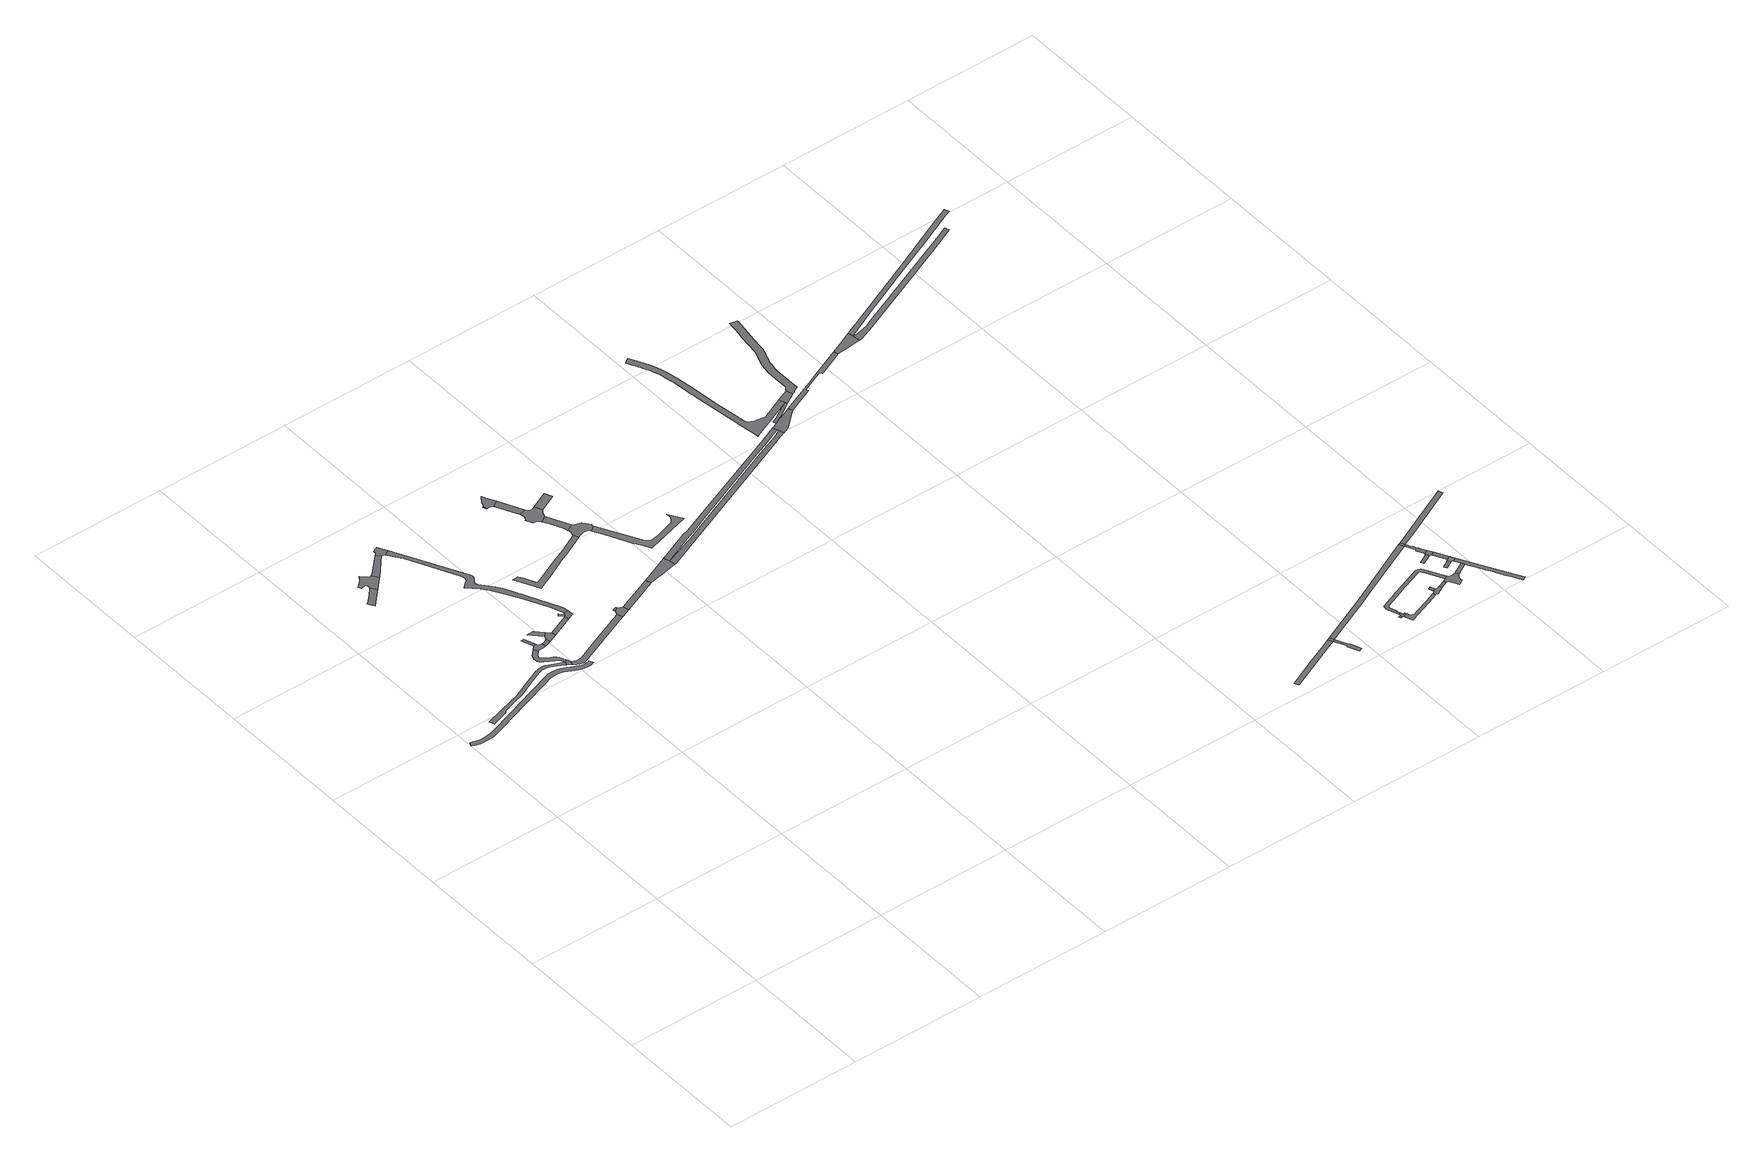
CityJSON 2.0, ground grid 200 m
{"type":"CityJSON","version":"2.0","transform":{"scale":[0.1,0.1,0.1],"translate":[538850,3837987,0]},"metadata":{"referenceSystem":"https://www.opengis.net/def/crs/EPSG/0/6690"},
"CityObjects":{
"road1":{"type":"Road","attributes":{"RoadStructureAttribute.sectionType":"1"},"geometry":[{"type":"MultiSurface","lod":"1","boundaries":[[[0,1,2,3,4,5,6,7,8,9,10,11,12,13,14,15,16,17,18,19,20,21,22,23,24,25,26,27,28,29,30,31,32,33,34,35,36,37,38,39,40,41,42,43,44]]]}]},
"road2":{"type":"Road","attributes":{"RoadStructureAttribute.sectionType":"1"},"geometry":[{"type":"MultiSurface","lod":"1","boundaries":[[[45,46,47,48,49,50,51,52,53,54,55,56,57,58,59,60,61,62,63,64,65,66,67,68,69,70,71,72,73,74,75]]]}]},
"road3":{"type":"Road","attributes":{"RoadStructureAttribute.sectionType":"1"},"geometry":[{"type":"MultiSurface","lod":"1","boundaries":[[[76,77,78,79,80,81,82,83,84]]]}]},
"road4":{"type":"Road","geometry":[{"type":"MultiSurface","lod":"1","boundaries":[[[85,86,87,88,89,90,91,92,93,94,76,84,95,96,97]]]}]},
"road5":{"type":"Road","attributes":{"RoadStructureAttribute.sectionType":"1"},"geometry":[{"type":"MultiSurface","lod":"1","boundaries":[[[98,99,100,101,102,103,104,105,106,107,75,108,109,110,111,112,113,114,115,116,117,118,119,120]]]}]},
"road6":{"type":"Road","geometry":[{"type":"MultiSurface","lod":"1","boundaries":[[[108,75,74,121,122]]]}]},
"road7":{"type":"Road","geometry":[{"type":"MultiSurface","lod":"1","boundaries":[[[123,124,125,126]]]}]},
"road8":{"type":"Road","geometry":[{"type":"MultiSurface","lod":"1","boundaries":[[[127,128,129,126,125,98,120,130,131,132,133]]]}]},
"road9":{"type":"Road","attributes":{"RoadStructureAttribute.sectionType":"1"},"geometry":[{"type":"MultiSurface","lod":"1","boundaries":[[[134,135,97,96,136,137]]]}]},
"road10":{"type":"Road","attributes":{"RoadStructureAttribute.sectionType":"1"},"geometry":[{"type":"MultiSurface","lod":"1","boundaries":[[[138,139,133,132,140,141,142]]]}]},
"road11":{"type":"Road","attributes":{"RoadStructureAttribute.sectionType":"1"},"geometry":[{"type":"MultiSurface","lod":"1","boundaries":[[[143,144,145,146]]]}]},
"road12":{"type":"Road","geometry":[{"type":"MultiSurface","lod":"1","boundaries":[[[146,145,138,142,147,148,149]]]}]},
"road13":{"type":"Road","geometry":[{"type":"MultiSurface","lod":"1","boundaries":[[[150,151,152,153,134,137,154,155]]]}]},
"road14":{"type":"Road","attributes":{"RoadStructureAttribute.sectionType":"1"},"geometry":[{"type":"MultiSurface","lod":"1","boundaries":[[[156,149,148,157]]]}]},
"road15":{"type":"Road","attributes":{"RoadStructureAttribute.sectionType":"1"},"geometry":[{"type":"MultiSurface","lod":"1","boundaries":[[[158,159,160,161,162,122,121,163,164,165,166,167,168,169,170,171,172,173]]]}]},
"road16":{"type":"Road","attributes":{"RoadStructureAttribute.sectionType":"1"},"geometry":[{"type":"MultiSurface","lod":"1","boundaries":[[[174,175,176,177,178,179,180,181,182,183,184,185,186,187,188,189,190,191,155,154,192,193,194,195,196,197,198,199,200,201,202,203,204,205,206,207,208,209,210,211,212]]]}]},
"road17":{"type":"Road","geometry":[{"type":"MultiSurface","lod":"1","boundaries":[[[213,214,215,216]]]}]},
"road18":{"type":"Road","geometry":[{"type":"MultiSurface","lod":"1","boundaries":[[[217,218,219,220,212,211,216,215,156,157]]]}]},
"road19":{"type":"Road","geometry":[{"type":"MultiSurface","lod":"1","boundaries":[[[221,222,223,224,225,226]]]}]},
"road20":{"type":"Road","attributes":{"RoadStructureAttribute.sectionType":"1"},"geometry":[{"type":"MultiSurface","lod":"1","boundaries":[[[227,226,225,158,173,228,229]]]}]},
"road21":{"type":"Road","attributes":{"RoadStructureAttribute.sectionType":"1"},"geometry":[{"type":"MultiSurface","lod":"1","boundaries":[[[230,231,232,233,234,235,236,237,238,239,240,241,242,243,244,245]]]}]},
"road22":{"type":"Road","attributes":{"RoadStructureAttribute.sectionType":"1"},"geometry":[{"type":"MultiSurface","lod":"1","boundaries":[[[246,229,228,247]]]}]},
"road23":{"type":"Road","geometry":[{"type":"MultiSurface","lod":"1","boundaries":[[[248,249,250]]]}]},
"road24":{"type":"Road","attributes":{"RoadStructureAttribute.sectionType":"1"},"geometry":[{"type":"MultiSurface","lod":"1","boundaries":[[[251,252,253,254,255,248,250,256,257,258,259]]]}]},
"road25":{"type":"Road","attributes":{"RoadStructureAttribute.sectionType":"1"},"geometry":[{"type":"MultiSurface","lod":"1","boundaries":[[[259,258,260,261,262,263]]]}]},
"road26":{"type":"Road","geometry":[{"type":"MultiSurface","lod":"1","boundaries":[[[264,265,266,263,262,267,268,269,270,271,272,273,274,275,276,277,278,279]]]}]},
"road27":{"type":"Road","geometry":[{"type":"MultiSurface","lod":"1","boundaries":[[[280,246,247,281,282,283,284,285]]]}]},
"road28":{"type":"Road","attributes":{"RoadStructureAttribute.sectionType":"1"},"geometry":[{"type":"MultiSurface","lod":"1","boundaries":[[[275,274,286,287,288,289]]]}]},
"road29":{"type":"Road","geometry":[{"type":"MultiSurface","lod":"1","boundaries":[[[290,291,292,293,289,288,294,295,230,245,296,297,298,299,300]]]}]},
"road30":{"type":"Road","attributes":{"RoadStructureAttribute.sectionType":"1"},"geometry":[{"type":"MultiSurface","lod":"1","boundaries":[[[301,302,279,278]]]}]},
"road31":{"type":"Road","attributes":{"RoadStructureAttribute.sectionType":"1"},"geometry":[{"type":"MultiSurface","lod":"1","boundaries":[[[303,304,305,306,307,308,309,310,311,312,313,314,315,316,317,318,319,320,321,322,323,324,325,326,300,299]]]}]},
"road32":{"type":"Road","attributes":{"RoadStructureAttribute.sectionType":"1"},"geometry":[{"type":"MultiSurface","lod":"1","boundaries":[[[327,328,329,330,331,332,280,285,333,334,335,336,337,338,339,340]]]}]},
"road33":{"type":"Road","attributes":{"RoadStructureAttribute.sectionType":"1"},"geometry":[{"type":"MultiSurface","lod":"1","boundaries":[[[341,342,343,344,345,346,347,348,349,284,283,350,351,352,353,354,355,356,357,358,359]]]}]},
"road34":{"type":"Road","attributes":{"RoadStructureAttribute.sectionType":"1"},"geometry":[{"type":"MultiSurface","lod":"1","boundaries":[[[360,361,362,363,364,365,366,367]]]}]},
"road35":{"type":"Road","geometry":[{"type":"MultiSurface","lod":"1","boundaries":[[[368,369,370,371,327,340,372,341,359,373,374,375,376,377]]]}]},
"road36":{"type":"Road","attributes":{"RoadStructureAttribute.sectionType":"1"},"geometry":[{"type":"MultiSurface","lod":"1","boundaries":[[[378,379,380,381,382,383,384,385,386,387,388,389,390,391,392,393,394,395,396,397,398,399,400,401,402,403,404,405,406,407,408,409,410,411,412,413,414,415,416,417,418,419,420,421,422,423,424,425,426,427]]]}]},
"road37":{"type":"Road","attributes":{"RoadStructureAttribute.sectionType":"1"},"geometry":[{"type":"MultiSurface","lod":"1","boundaries":[[[426,428,429,371,370,430]]]}]},
"road38":{"type":"Road","geometry":[{"type":"MultiSurface","lod":"1","boundaries":[[[431,432,433,427,426,430,434,435]]]}]},
"road39":{"type":"Road","geometry":[{"type":"MultiSurface","lod":"1","boundaries":[[[436,360,367,437]]]}]},
"road40":{"type":"Road","attributes":{"RoadStructureAttribute.sectionType":"1"},"geometry":[{"type":"MultiSurface","lod":"1","boundaries":[[[438,439,440,441,442,443,444,437,367,445,446,447,448,449,450,451,452]]]}]},
"road41":{"type":"Road","attributes":{"RoadStructureAttribute.sectionType":"1"},"geometry":[{"type":"MultiSurface","lod":"1","boundaries":[[[453,454,455,456,457,458,459,368,377,460,461,462,463,464,465,466,467,468,469,470,471]]]}]},
"road42":{"type":"Road","attributes":{"RoadStructureAttribute.sectionType":"1"},"geometry":[{"type":"MultiSurface","lod":"1","boundaries":[[[472,473,474,475,476,477,478,479,480,481,482,483,484,431,435,485,486,487,488,489,490,491,492,493,494,495,496,497,498,499,500,501,502,503,504,505,506,507,508,509,510,511,512,513,514]]]}]},
"road43":{"type":"Road","geometry":[{"type":"MultiSurface","lod":"1","boundaries":[[[515,516,517,518,519]]]}]},
"road44":{"type":"Road","geometry":[{"type":"MultiSurface","lod":"1","boundaries":[[[520,521,522,523,524,525,515,519,526,527,528]]]}]},
"road45":{"type":"Road","attributes":{"RoadStructureAttribute.sectionType":"1"},"geometry":[{"type":"MultiSurface","lod":"1","boundaries":[[[529,530,531,532,533,436,437,534,535,536,537,538]]]}]},
"road46":{"type":"Road","attributes":{"RoadStructureAttribute.sectionType":"1"},"geometry":[{"type":"MultiSurface","lod":"1","boundaries":[[[539,540,541,542,543,544,545,546,528,527,547,548,549,550,551]]]}]},
"road47":{"type":"Road","geometry":[{"type":"MultiSurface","lod":"1","boundaries":[[[552,553,554,453,471,555,556,557,558,559]]]}]},
"road48":{"type":"Road","attributes":{"RoadStructureAttribute.sectionType":"1"},"geometry":[{"type":"MultiSurface","lod":"1","boundaries":[[[560,561,562,563,564,565,566,567,568,569,570,571,572,573,574,575,576,577,578,579,580,523,522,581,582,583,584,585,586,587,588,589,590,591,592,593,594,595,596,597,598,599,600,601]]]}]},
"road49":{"type":"Road","geometry":[{"type":"MultiSurface","lod":"1","boundaries":[[[602,603,604,605]]]}]},
"road50":{"type":"Road","geometry":[{"type":"MultiSurface","lod":"1","boundaries":[[[606,607,608,609,610,605,604,611,612,613,614,615,539,551,616,617,618]]]}]},
"road51":{"type":"Road","attributes":{"RoadStructureAttribute.sectionType":"1"},"geometry":[{"type":"MultiSurface","lod":"1","boundaries":[[[619,606,618,620]]]}]},
"road52":{"type":"Road","geometry":[{"type":"MultiSurface","lod":"1","boundaries":[[[621,622,623,624,625,626,601,600,627,628,629,619,620,630,631,632,633,634,635,636,637,638,639,640,641,642]]]}]},
"road53":{"type":"Road","geometry":[{"type":"MultiSurface","lod":"1","boundaries":[[[643,644,645,646,647,648]]]}]},
"road54":{"type":"Road","geometry":[{"type":"MultiSurface","lod":"1","boundaries":[[[649,529,538,650]]]}]},
"road55":{"type":"Road","geometry":[{"type":"MultiSurface","lod":"1","boundaries":[[[651,652,653,654,655]]]}]},
"road56":{"type":"Road","geometry":[{"type":"MultiSurface","lod":"1","boundaries":[[[656,657,642,641]]]}]},
"road57":{"type":"Road","attributes":{"RoadStructureAttribute.sectionType":"1"},"geometry":[{"type":"MultiSurface","lod":"1","boundaries":[[[658,659,660,661,662,663,664,650,538,665,666,667,668,669,670,671,672]]]}]},
"road58":{"type":"Road","geometry":[{"type":"MultiSurface","lod":"1","boundaries":[[[672,671,643,648,673,674]]]}]},
"road59":{"type":"Road","attributes":{"RoadStructureAttribute.sectionType":"1"},"geometry":[{"type":"MultiSurface","lod":"1","boundaries":[[[674,673,675,676,677]]]}]},
"road60":{"type":"Road","geometry":[{"type":"MultiSurface","lod":"1","boundaries":[[[678,679,677,676,651,655,680,681]]]}]},
"road61":{"type":"Road","attributes":{"RoadStructureAttribute.sectionType":"1"},"geometry":[{"type":"MultiSurface","lod":"1","boundaries":[[[682,683,684,681,680,685,686,687,688,689,690,691,692,693,694,695,696,697]]]}]},
"road62":{"type":"Road","attributes":{"RoadStructureAttribute.sectionType":"1"},"geometry":[{"type":"MultiSurface","lod":"1","boundaries":[[[698,699,700,701,702,703,704,705,706,559,558,707,708,709,710,711,712,713]]]}]},
"road63":{"type":"Road","attributes":{"RoadStructureAttribute.sectionType":"1"},"geometry":[{"type":"MultiSurface","lod":"1","boundaries":[[[714,649,650,715,716,717,718]]]}]},
"road64":{"type":"Road","attributes":{"RoadStructureAttribute.sectionType":"1"},"geometry":[{"type":"MultiSurface","lod":"1","boundaries":[[[719,720,721,722,723,724,725,726,727,552,559,728,729,730,731,732,733,734,735,736]]]}]}
},
"vertices":[
[47,5719,0],[122,5702,0],[174,5696,0],[184,5695,0],[248,5691,0],[290,5695,0],[309,5696,0],[371,5710,0],[556,5771,0],[1028,5937,0],[1500,6098,0],[1583,6129,0],[1647,6140,0],[1702,6143,0],[1751,6138,0],[1803,6125,0],[1890,6081,0],[1964,6043,0],[2016,6024,0],[2053,6015,0],[2103,6013,0],[2152,6014,0],[2206,6030,0],[2181,6094,0],[2158,6085,0],[2129,6080,0],[2089,6077,0],[2009,6102,0],[1888,6159,0],[1812,6197,0],[1765,6209,0],[1735,6215,0],[1694,6217,0],[1649,6216,0],[1615,6212,0],[1231,6081,0],[800,5929,0],[369,5781,0],[296,5764,0],[230,5761,0],[167,5765,0],[118,5775,0],[90,5781,0],[31,5800,0],[5,5736,0],
[1878,6288,0],[1740,6349,0],[1693,6363,0],[1654,6371,0],[1629,6370,0],[1599,6365,0],[1573,6360,0],[1529,6347,0],[1417,6300,0],[1318,6258,0],[1172,6187,0],[1121,6163,0],[1063,6140,0],[938,6100,0],[474,5957,0],[500,5882,0],[737,5962,0],[767,5994,0],[976,6062,0],[1098,6100,0],[1170,6128,0],[1339,6208,0],[1491,6278,0],[1559,6306,0],[1606,6320,0],[1649,6321,0],[1681,6314,0],[1723,6302,0],[1848,6246,0],[1910,6206,0],[1933,6259,0],
[904,8900,0],[889,8883,0],[806,8794,0],[781,8766,0],[722,8710,0],[684,8675,0],[740,8586,0],[883,8733,0],[964,8815,0],
[1028,9063,0],[1026,9065,0],[937,9155,0],[888,9084,0],[792,8995,0],[816,8956,0],[849,8969,0],[889,8969,0],[898,8949,0],[907,8930,0],[1111,8967,0],[1125,8983,0],[1060,9066,0],
[1763,6693,0],[1681,6605,0],[1667,6575,0],[1661,6545,0],[1663,6517,0],[1670,6491,0],[1681,6469,0],[1697,6449,0],[1722,6427,0],[1902,6327,0],[1970,6282,0],[1944,6341,0],[1924,6375,0],[1905,6402,0],[1881,6423,0],[1850,6445,0],[1768,6487,0],[1745,6505,0],[1734,6523,0],[1732,6539,0],[1734,6563,0],[1738,6574,0],[1803,6638,0],
[1968,6168,0],[1995,6226,0],
[1796,6921,0],[1750,6919,0],[1813,6747,0],[1855,6771,0],
[1906,6713,0],[1881,6725,0],[1868,6737,0],[1830,6641,0],[1914,6648,0],[1932,6652,0],[1923,6708,0],
[1340,9342,0],[1097,9099,0],[1136,8995,0],[1393,9289,0],
[2016,6743,0],[1958,6718,0],[1949,6655,0],[1974,6661,0],[2033,6684,0],
[1984,6965,0],[1881,6962,0],[2041,6805,0],[2083,6866,0],
[2044,6689,0],[2165,6741,0],[2147,6800,0],
[1453,9456,0],[1372,9414,0],[1372,9382,0],[1372,9374,0],[1448,9277,0],[1524,9316,0],
[2467,6938,0],[2485,6878,0],
[3012,6569,0],[2507,6354,0],[2201,6223,0],[2136,6197,0],[2069,6187,0],[2017,6135,0],[2019,6135,0],[2055,6119,0],[2072,6113,0],[2102,6105,0],[2120,6104,0],[2164,6119,0],[2192,6131,0],[2209,6138,0],[2725,6356,0],[3035,6487,0],
[2567,7067,0],[2564,7081,0],[2552,7116,0],[2324,7590,0],[2210,7828,0],[2197,7850,0],[2146,7935,0],[1994,8108,0],[1988,8118,0],[1992,8164,0],[2035,8215,0],[2041,8227,0],[2047,8241,0],[2047,8259,0],[2046,8278,0],[2038,8309,0],[1900,8577,0],[1584,9198,0],[1521,9169,0],[1586,9071,0],[1754,8734,0],[1939,8351,0],[1947,8318,0],[1947,8294,0],[1944,8276,0],[1939,8261,0],[1929,8250,0],[1887,8217,0],[1827,8158,0],[1975,8013,0],[2054,7924,0],[2094,7849,0],[2175,7708,0],[2274,7538,0],[2443,7192,0],[2497,7057,0],[2508,7015,0],[2508,7001,0],[2573,7011,0],
[2435,7035,0],[2415,7010,0],[2477,6954,0],[2496,6981,0],
[2569,6914,0],[2576,6919,0],[2581,6927,0],[2581,6939,0],
[3083,6682,0],[3081,6687,0],[3026,6664,0],[3028,6658,0],[3036,6636,0],[3087,6671,0],
[3091,6662,0],[3180,6548,0],[3156,6630,0],
[3526,8108,0],[3492,8078,0],[3243,7956,0],[3022,7858,0],[2636,7672,0],[2604,7677,0],[2517,7853,0],[2486,7908,0],[2401,7900,0],[2424,7852,0],[2577,7547,0],[2789,7649,0],[3139,7822,0],[3222,7860,0],[3458,7970,0],[3557,8022,0],
[3697,6859,0],[3721,6777,0],
[2991,9235,0],[2971,9222,0],[2991,9163,0],
[3112,9347,0],[3104,9355,0],[3082,9396,0],[3015,9296,0],[3005,9260,0],[3034,9168,0],[3069,9166,0],[3086,9149,0],[3177,9214,0],
[3101,9134,0],[3234,8865,0],[3250,8822,0],[3352,8859,0],
[3445,8807,0],[3410,8807,0],[3374,8824,0],[3270,8766,0],[3268,8748,0],[3251,8708,0],[3228,8693,0],[3279,8593,0],[3327,8589,0],[3362,8572,0],[3377,8546,0],[3469,8600,0],[3476,8630,0],[3496,8678,0],[3530,8716,0],[3479,8824,0],
[4136,7044,0],[3869,6806,0],[3895,6811,0],[4175,6866,0],[4163,6955,0],[4160,6963,0],
[3425,8462,0],[3515,8268,0],[3533,8215,0],[3635,8264,0],
[3826,8101,0],[3836,8119,0],[3753,8216,0],[3673,8240,0],[3538,8198,0],[3541,8153,0],[3595,8041,0],[3657,8057,0],[3727,8058,0],[3757,8023,0],[3836,8082,0],
[3787,8838,0],[3743,8950,0],
[3836,7866,0],[4020,7506,0],[4040,7469,0],[4091,7394,0],[4144,7300,0],[4149,7295,0],[4159,7292,0],[4179,7297,0],[4815,7481,0],[4688,7677,0],[4698,7650,0],[4698,7630,0],[4691,7600,0],[4664,7555,0],[4637,7524,0],[4597,7509,0],[4368,7432,0],[4291,7416,0],[4258,7416,0],[4236,7418,0],[4203,7433,0],[4165,7460,0],[4140,7500,0],[3946,7868,0],
[6765,8146,0],[6531,8043,0],[6165,7890,0],[4998,7403,0],[4709,7278,0],[4615,7247,0],[4723,7201,0],[4725,7202,0],[4999,7317,0],[6229,7844,0],[6527,7973,0],[6691,8043,0],[6726,8058,0],[6784,8083,0],
[6792,8063,0],[6776,8054,0],[6649,7982,0],[6412,7892,0],[4999,7290,0],[4625,7127,0],[4428,7054,0],[4392,7040,0],[4376,7035,0],[4196,6869,0],[4393,6953,0],[4408,6959,0],[4428,6968,0],[4653,7063,0],[5000,7214,0],[6594,7894,0],[6683,7930,0],[6801,7979,0],[6817,7986,0],
[9680,633,0],[9569,581,0],[9214,421,0],[8828,246,0],[8857,182,0],[9288,377,0],[9598,518,0],[9710,568,0],
[7148,8313,0],[6967,8234,0],[6961,8248,0],[6858,8186,0],[6787,8076,0],[6897,8019,0],[6908,8024,0],[6920,8034,0],[7124,8214,0],[7166,8251,0],
[6829,8365,0],[6785,8373,0],[6669,8392,0],[6590,8430,0],[6577,8436,0],[6564,8506,0],[6561,8529,0],[6559,8539,0],[6516,8831,0],[6496,8989,0],[6473,9206,0],[6464,9290,0],[6417,9647,0],[6401,9738,0],[6390,9807,0],[6378,9852,0],[6363,9902,0],[6329,9997,0],[6306,10049,0],[6208,10252,0],[6190,10287,0],[6173,10323,0],[6098,10268,0],[6127,10211,0],[6133,10198,0],[6173,10119,0],[6181,10107,0],[6182,10105,0],[6196,10072,0],[6224,10012,0],[6245,9965,0],[6260,9918,0],[6278,9873,0],[6291,9828,0],[6302,9788,0],[6312,9723,0],[6328,9633,0],[6329,9627,0],[6372,9284,0],[6377,9259,0],[6382,9214,0],[6461,8585,0],[6469,8513,0],[6474,8490,0],[6474,8480,0],[6507,8240,0],[6522,8135,0],[6527,8138,0],[7188,8429,0],[7160,8518,0],
[6920,8268,0],[6838,8232,0],[7206,8400,0],
[7335,8595,0],[7238,8554,0],[7228,8550,0],[7350,8488,0],[7367,8496,0],
[9716,649,0],[9745,586,0],
[9867,344,0],[9844,399,0],[9836,407,0],[9831,413,0],[9829,415,0],[9790,496,0],[9773,530,0],[9737,513,0],[9754,479,0],[9791,403,0],[9791,402,0],[9794,397,0],[9789,375,0],[9855,216,0],[9911,240,0],
[8272,8809,0],[7877,8634,0],[7748,8578,0],[7659,8537,0],[7596,8510,0],[7540,8485,0],[7535,8483,0],[7560,8424,0],[7548,8453,0],[7545,8459,0],[7550,8461,0],[7597,8480,0],[7666,8509,0],[7766,8555,0],[7883,8607,0],[7886,8600,0],[7901,8569,0],[7916,8576,0],[8292,8742,0],
[7592,10048,0],[7582,9986,0],[7573,9929,0],[7568,9903,0],[7548,9778,0],[7544,9746,0],[7503,9422,0],[7411,9178,0],[7384,9004,0],[7381,8872,0],[7377,8656,0],[7372,8649,0],[7350,8616,0],[7401,8512,0],[7412,8528,0],[7493,8566,0],[7487,8584,0],[7489,8734,0],[7490,8859,0],[7491,8966,0],[7492,8990,0],[7492,9013,0],[7495,9037,0],[7499,9062,0],[7507,9104,0],[7518,9152,0],[7530,9193,0],[7545,9232,0],[7562,9275,0],[7575,9308,0],[7588,9342,0],[7609,9396,0],[7616,9475,0],[7619,9507,0],[7626,9555,0],[7635,9617,0],[7646,9693,0],[7670,9844,0],[7673,9851,0],[7678,9885,0],[7682,9904,0],[7698,10014,0],[7693,10023,0],
[10678,432,0],[10673,429,0],[10645,417,0],[10656,388,0],[10681,399,0],
[10755,433,0],[10728,422,0],[10712,465,0],[10683,454,0],[10683,447,0],[10681,439,0],[10696,399,0],[10704,389,0],[10763,411,0],
[11512,1503,0],[10999,1254,0],[10574,1049,0],[10481,1004,0],[10394,963,0],[10477,925,0],[10511,940,0],[10635,1001,0],[11010,1182,0],[11543,1439,0],
[11261,502,0],[11105,441,0],[10909,365,0],[10839,338,0],[10811,347,0],[10806,348,0],[10784,363,0],[10774,383,0],[10745,280,0],[10752,260,0],[10867,305,0],[11210,439,0],[11275,465,0],
[8631,8972,0],[8429,8879,0],[8305,8823,0],[8314,8744,0],[8326,8745,0],[8430,8755,0],[8655,8777,0],[8647,8898,0],
[11486,881,0],[11455,939,0],[11445,954,0],[11433,964,0],[11420,971,0],[11405,979,0],[11387,983,0],[11372,986,0],[11355,983,0],[11335,978,0],[11060,869,0],[10887,801,0],[10808,770,0],[10680,719,0],[10648,704,0],[10636,696,0],[10628,686,0],[10626,676,0],[10621,661,0],[10619,646,0],[10621,628,0],[10690,522,0],[10702,526,0],[10664,609,0],[10664,626,0],[10664,639,0],[10666,649,0],[10673,659,0],[10683,667,0],[10872,740,0],[10934,764,0],[11068,816,0],[11343,923,0],[11373,931,0],[11383,931,0],[11396,926,0],[11403,916,0],[11418,901,0],[11443,854,0],[11553,645,0],[11558,635,0],[11605,660,0],
[11311,623,0],[11276,605,0],[11299,543,0],[11339,558,0],
[11412,563,0],[11362,543,0],[11357,546,0],[11349,548,0],[11342,553,0],[11301,538,0],[11302,533,0],[11300,525,0],[11295,518,0],[11282,510,0],[11293,465,0],[11305,458,0],[11427,526,0],
[11513,604,0],[11528,568,0],
[11698,632,0],[11678,629,0],[11663,629,0],[11643,631,0],[11626,638,0],[11611,648,0],[11556,628,0],[11551,623,0],[11541,615,0],[11539,569,0],[11548,568,0],[11559,561,0],[11634,433,0],[11708,476,0],[11702,502,0],[11704,520,0],[11710,536,0],[11717,552,0],[11724,566,0],[11731,577,0],[11751,592,0],[11726,644,0],
[11656,1144,0],[11512,1062,0],[11521,1042,0],[11530,1022,0],[11531,1023,0],[11676,1099,0],
[11548,1520,0],[11578,1457,0],
[11793,883,0],[11682,819,0],[11693,798,0],[11705,777,0],[11824,843,0],
[11920,689,0],[11900,741,0],
[11671,1280,0],[11661,1297,0],[11659,1300,0],[11654,1307,0],[11649,1313,0],[11622,1367,0],[11606,1401,0],[11570,1383,0],[11587,1350,0],[11610,1301,0],[11613,1296,0],[11612,1292,0],[11608,1272,0],[11663,1172,0],[11715,1201,0],
[11707,1091,0],[11760,1120,0],
[11709,1088,0],[11810,905,0],[11863,934,0],
[11872,918,0],[11869,923,0],[11852,831,0],[11904,860,0],
[12237,258,0],[12068,563,0],[11912,846,0],[11909,727,0],[11929,688,0],[12019,528,0],[12031,506,0],[12044,484,0],[12063,449,0],[12112,362,0],[12140,312,0],[12187,228,0],[12211,184,0],[12242,128,0],[12312,3,0],[12365,29,0],
[10838,9798,0],[10637,9706,0],[9821,9342,0],[8997,8985,0],[8902,8941,0],[8852,8928,0],[8836,8925,0],[8701,8892,0],[8656,8897,0],[8698,8781,0],[8861,8848,0],[8932,8877,0],[9026,8921,0],[9849,9278,0],[10666,9642,0],[10859,9730,0],
[12534,1998,0],[11689,1510,0],[11792,1559,0],[12541,1923,0],[12565,1934,0],
[11058,10081,0],[10979,10045,0],[10782,9954,0],[10741,9935,0],[9975,9583,0],[8873,9079,0],[8870,9080,0],[8871,9078,0],[8748,9025,0],[8662,8905,0],[8899,9017,0],[9021,9074,0],[9841,9449,0],[9976,9512,0],[10465,9734,0],[10911,9936,0],[11001,9977,0],[11076,10010,0]
]}
